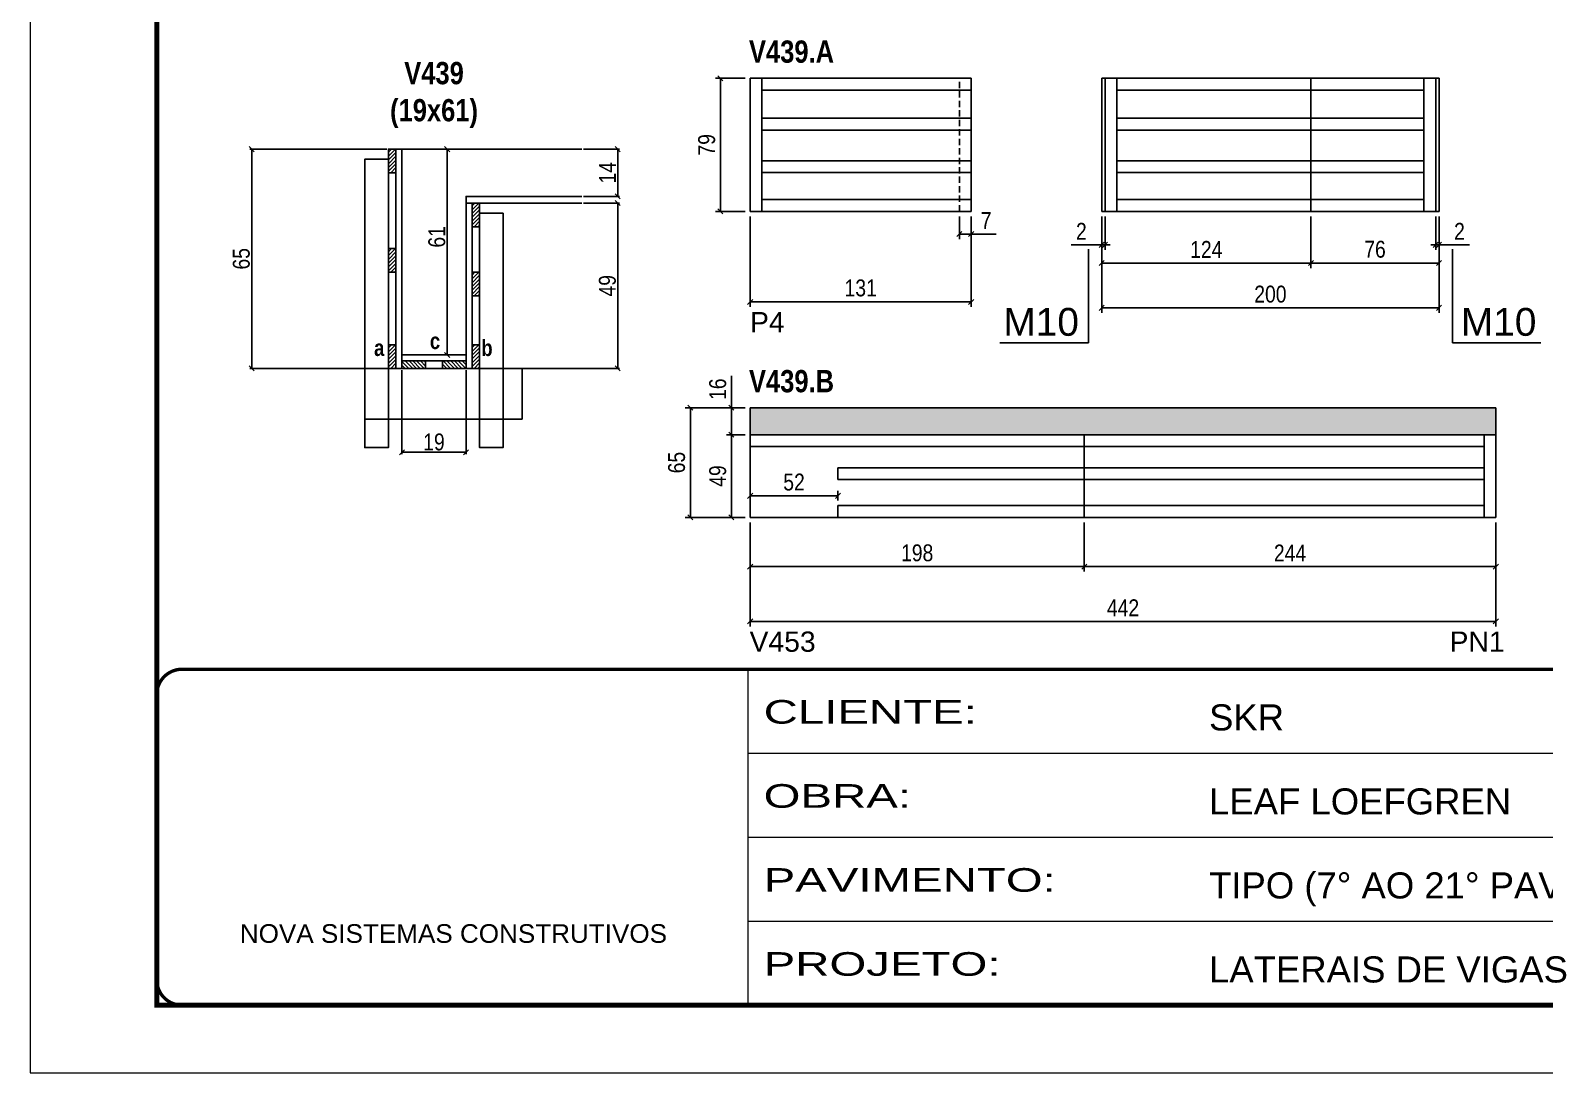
# Model space of a CAD drawing. Extents: x 3309 to 9563, y -2522 to 14608.
# Drawn here: x 4908 to 5806, y 10112 to 10730 of the extents above; entities that cross this region are included whole.
import ezdxf

# ---------------------------------------------------------------- set-up
doc = ezdxf.new("R2010")
doc.units = 0
for name, pattern in [('CONTINUO', [0]), ('DASHED', [0.75, 0.5, -0.25]), ('HIDDEN', [0.375, 0.25, -0.125])]:
    doc.linetypes.add(name, pattern=pattern)
for name, color, linetype in [('5', 5, 'Continuous'), ('COTA', 241, 'Continuous'), ('detalhes', 4, 'Continuous'), ('NOMENCLATURA', 7, 'Continuous'), ('Painéis', 200, 'Continuous'), ('SARR_2.2x7', 40, 'Continuous'), ('SARR_3.5x7', 81, 'Continuous')]:
    doc.layers.add(name, color=color, linetype=linetype)
for name, color, linetype, lineweight in [('CONCRETO', 251, 'Continuous', 25), ('Folhas', 255, 'Continuous', 9), ('SARRAFO DE PRESSAO', 251, 'DASHED', 9)]:
    doc.layers.add(name, color=color, linetype=linetype, lineweight=lineweight)
doc.styles.add('ARIAL', font='arial.ttf')
doc.styles.add('COTA TECNICA', font='techl___.ttf', dxfattribs={"height": 10})
doc.styles.add('COTA TECNICA 2X', font='techl___.ttf', dxfattribs={"height": 10})
doc.styles.get("Standard").update_dxf_attribs({"font": 'arial.ttf'})
doc.styles.add('TECNICA', font='techb___.ttf', dxfattribs={"height": 10})
doc.styles.add('Tecnologia', font='')
doc.styles.get('Tecnologia').set_extended_font_data('Forgotten Futurist')
doc.dimstyles.new('PAINEL', dxfattribs={"dimtxt": 10, "dimasz": 3, "dimexe": 3, "dimexo": 3, "dimgap": 3, "dimtad": 1, "dimdec": 1, "dimzin": 12, "dimdsep": 46, "dimtxsty": 'COTA TECNICA', "dimblk1": 'OBLIQUE', "dimblk2": 'OBLIQUE', "dimsah": 1, "dimcen": 0.9, "dimclrd": 4, "dimclre": 4, "dimclrt": 240, "dimadec": 1, "dimazin": 3, "dimtfac": 1, "dimtdec": 1, "dimtmove": 0, "dimatfit": 3, "dimfxl": 1, "dimtolj": 1, "dimtzin": 12, "dimarcsym": 0})
doc.dimstyles.new('SECAO', dxfattribs={"dimscale": 0.333333, "dimtxt": 5, "dimasz": 9, "dimexe": 3, "dimexo": 3, "dimgap": 3, "dimtad": 1, "dimdec": 1, "dimlfac": 0.5, "dimzin": 12, "dimdsep": 46, "dimtxsty": 'COTA TECNICA 2X', "dimblk1": 'OBLIQUE', "dimblk2": 'OBLIQUE', "dimsah": 1, "dimcen": 0.9, "dimclrd": 4, "dimclre": 4, "dimclrt": 240, "dimadec": 1, "dimazin": 3, "dimtfac": 1, "dimtdec": 1, "dimtmove": 0, "dimatfit": 3, "dimfxl": 1, "dimtolj": 1, "dimtzin": 12, "dimarcsym": 0})
pattern_1 = [(135, (38363.6903, -112982.4359), (-1.122532015, -1.122532015), [])]
pattern_2 = [(45, (-118392.018, -22691.8048), (-1.122532015, 1.122532015), [])]

# ---------------------------------------------------------------- blocks, each defined once
blk = doc.blocks.new('9999999999')
at = {"color": 30, "linetype": 'CONTINUO'}
for p, q in [((98564.56, 34230.21), (98564.56, 34429.45)), ((98564.56, 34379.64), (99583.98, 34379.64)), ((98564.56, 34329.83), (99487.98, 34329.83)), ((98564.56, 34280.02), (99487.98, 34280.02))]:
    blk.add_line(p, q, dxfattribs=at)
at = {"color": 30, "linetype": 'CONTINUO', "const_width": 2}
blk.add_lwpolyline([(99583.98, 34230.21), (99583.98, 34414.45, 0.414214), (99568.98, 34429.45), (98228.98, 34429.45, 0.414214), (98213.98, 34414.45), (98213.98, 34245.21, 0.414214), (98228.98, 34230.21), (99583.98, 34230.21)], format="xyb", dxfattribs=at)
at = {"layer": 'Folhas'}
blk.add_lwpolyline([(98138.98, 34190.21), (99623.98, 34190.21), (99623.98, 35240.21), (98138.98, 35240.21)], close=True, dxfattribs=at)
at = {"layer": 'Folhas', "color": 30, "const_width": 3}
blk.add_lwpolyline([(98213.98, 34230.21), (99583.98, 34230.21), (99583.98, 35200.21), (98213.98, 35200.21)], close=True, dxfattribs=at)
at = {"color": 7, "linetype": 'Continuous', "ltscale": 5, "style": 'ARIAL'}
for s, height, p in [('SKR', 15.483, (98837.68, 34393.13)), ('LEAF LOEFGREN', 15.4829, (98837.68, 34343.32)), ('TIPO (7° AO 21° PAVIMENTO)', 15.4829, (98837.68, 34293.51)), ('NOVA SISTEMAS CONSTRUTIVOS', 11.0592, (98263.19, 34267.21)), ('LATERAIS DE VIGAS', 15.4829, (98837.68, 34243.7))]:
    blk.add_text(s, height=height, dxfattribs=at).set_placement(p)
at = {"layer": 'Folhas', "color": 7, "style": 'Tecnologia', "width": 1.5}
for s, p in [('CLIENTE:', (98573.65, 34397.17)), ('OBRA:', (98573.65, 34347.31)), ('PAVIMENTO:', (98573.65, 34297.5)), ('PROJETO:', (98573.65, 34247.69))]:
    blk.add_text(s, height=14, dxfattribs=at).set_placement(p)
blk = doc.blocks.new('_Oblique')
at = {"color": 0, "linetype": 'ByBlock', "lineweight": -2}
blk.add_line((-0.5, -0.5), (0.5, 0.5), dxfattribs=at)
blk = doc.blocks.new('*D1617')
at = {"layer": 'COTA', "color": 4, "lineweight": -2, "transparency": 16777216}
for p, q in [((5128.15, 10528.73), (5128.15, 10478.98)), ((5166.15, 10528.73), (5166.15, 10478.98)), ((5166.15, 10479.98), (5128.15, 10479.98))]:
    blk.add_line(p, q, dxfattribs=at)
at = {"layer": 'Defpoints', "color": 0, "transparency": 16777216}
for p in [(5128.15, 10529.73), (5166.15, 10529.73), (5128.15, 10479.98)]:
    blk.add_point(p, dxfattribs=at)
at = {"layer": 'COTA', "color": 4, "lineweight": -2, "transparency": 16777216, "xscale": 3, "yscale": 3, "zscale": 3, "rotation": 180}
blk.add_blockref('_Oblique', (5128.15, 10479.98), dxfattribs=at)
at = {"layer": 'COTA', "color": 4, "lineweight": -2, "transparency": 16777216, "xscale": 3, "yscale": 3, "zscale": 3}
blk.add_blockref('_Oblique', (5166.15, 10479.98), dxfattribs=at)
at = {"layer": 'COTA', "color": 240, "transparency": 16777216, "insert": (5147.15, 10486.07), "char_height": 10, "attachment_point": 5, "style": 'COTA TECNICA 2X'}
blk.add_mtext('\\A1;19', dxfattribs=at)
blk = doc.blocks.new('*D1613')
at = {"layer": 'COTA', "color": 4, "lineweight": -2, "transparency": 16777216}
for p, q in [((5119.15, 10659.73), (5038.1, 10659.73)), ((5039.1, 10659.73), (5039.1, 10529.73)), ((5119.15, 10529.73), (5038.1, 10529.73))]:
    blk.add_line(p, q, dxfattribs=at)
at = {"layer": 'Defpoints', "color": 0, "transparency": 16777216}
for p in [(5120.15, 10659.73, 0), (5039.1, 10529.73), (5120.15, 10529.73, 0)]:
    blk.add_point(p, dxfattribs=at)
at = {"layer": 'COTA', "color": 4, "lineweight": -2, "transparency": 16777216, "xscale": 3, "yscale": 3, "zscale": 3}
for p, rotation in [((5039.1, 10659.73), 90), ((5039.1, 10529.73), 270)]:
    blk.add_blockref('_Oblique', p, dxfattribs=dict(at, rotation=rotation))
at = {"layer": 'COTA', "color": 240, "transparency": 16777216, "insert": (5032.99, 10594.73), "char_height": 10, "attachment_point": 5, "rotation": 90, "style": 'COTA TECNICA 2X'}
blk.add_mtext('\\A1;65', dxfattribs=at)
blk = doc.blocks.new('*D1614')
at = {"layer": 'COTA', "color": 4, "lineweight": -2, "transparency": 16777216}
for p, q in [((5235.85, 10627.73), (5257.07, 10627.73)), ((5256.07, 10627.73), (5256.07, 10529.73)), ((5175.15, 10529.73), (5257.07, 10529.73))]:
    blk.add_line(p, q, dxfattribs=at)
at = {"layer": 'Defpoints', "color": 0, "transparency": 16777216}
for p in [(5234.85, 10627.73), (5174.15, 10529.73, 0), (5256.07, 10529.73)]:
    blk.add_point(p, dxfattribs=at)
at = {"layer": 'COTA', "color": 4, "lineweight": -2, "transparency": 16777216, "xscale": 3, "yscale": 3, "zscale": 3}
for p, rotation in [((5256.07, 10627.73), 90), ((5256.07, 10529.73), 270)]:
    blk.add_blockref('_Oblique', p, dxfattribs=dict(at, rotation=rotation))
at = {"layer": 'COTA', "color": 240, "transparency": 16777216, "insert": (5249.97, 10578.73), "char_height": 10, "attachment_point": 5, "rotation": 90, "style": 'COTA TECNICA 2X'}
blk.add_mtext('\\A1;49', dxfattribs=at)
blk = doc.blocks.new('*D1615')
at = {"layer": 'COTA', "color": 4, "lineweight": -2, "transparency": 16777216}
for p, q in [((5165.15, 10659.73), (5153.98, 10659.73)), ((5154.98, 10537.73), (5154.98, 10659.73)), ((5165.15, 10537.73), (5153.98, 10537.73))]:
    blk.add_line(p, q, dxfattribs=at)
at = {"layer": 'Defpoints', "color": 0, "transparency": 16777216}
for p in [(5154.98, 10659.73), (5166.15, 10659.73), (5166.15, 10537.73)]:
    blk.add_point(p, dxfattribs=at)
at = {"layer": 'COTA', "color": 4, "lineweight": -2, "transparency": 16777216, "xscale": 3, "yscale": 3, "zscale": 3}
for p, rotation in [((5154.98, 10659.73), 90), ((5154.98, 10537.73), 270)]:
    blk.add_blockref('_Oblique', p, dxfattribs=dict(at, rotation=rotation))
at = {"layer": 'COTA', "color": 240, "transparency": 16777216, "insert": (5148.87, 10607.73), "char_height": 10, "attachment_point": 5, "rotation": 90, "style": 'COTA TECNICA 2X'}
blk.add_mtext('\\A1;61', dxfattribs=at)
blk = doc.blocks.new('*D1616')
at = {"layer": 'COTA', "color": 4, "lineweight": -2, "transparency": 16777216}
for p, q in [((5235.85, 10659.73), (5257.07, 10659.73)), ((5256.07, 10631.73), (5256.07, 10659.73)), ((5235.85, 10631.73), (5257.07, 10631.73))]:
    blk.add_line(p, q, dxfattribs=at)
at = {"layer": 'Defpoints', "color": 0, "transparency": 16777216}
for p in [(5234.85, 10659.73), (5256.07, 10659.73), (5234.85, 10631.73)]:
    blk.add_point(p, dxfattribs=at)
at = {"layer": 'COTA', "color": 4, "lineweight": -2, "transparency": 16777216, "xscale": 3, "yscale": 3, "zscale": 3}
for p, rotation in [((5256.07, 10659.73), 90), ((5256.07, 10631.73), 270)]:
    blk.add_blockref('_Oblique', p, dxfattribs=dict(at, rotation=rotation))
at = {"layer": 'COTA', "color": 240, "transparency": 16777216, "insert": (5250, 10645.73), "char_height": 10, "attachment_point": 5, "rotation": 90, "style": 'COTA TECNICA 2X'}
blk.add_mtext('\\A1;14', dxfattribs=at)
blk = doc.blocks.new('*D1622')
at = {"layer": 'COTA', "color": 4, "lineweight": -2, "transparency": 16777216}
for p, q in [((5334.57, 10619.8), (5334.57, 10566.17)), ((5465.57, 10619.8), (5465.57, 10566.17)), ((5465.57, 10569.17), (5334.57, 10569.17))]:
    blk.add_line(p, q, dxfattribs=at)
at = {"layer": 'Defpoints', "color": 0, "transparency": 16777216}
for p in [(5334.57, 10622.8), (5465.57, 10622.8), (5334.57, 10569.17)]:
    blk.add_point(p, dxfattribs=at)
at = {"layer": 'COTA', "color": 4, "lineweight": -2, "transparency": 16777216, "xscale": 3, "yscale": 3, "zscale": 3, "rotation": 180}
blk.add_blockref('_Oblique', (5334.57, 10569.17), dxfattribs=at)
at = {"layer": 'COTA', "color": 4, "lineweight": -2, "transparency": 16777216, "xscale": 3, "yscale": 3, "zscale": 3}
blk.add_blockref('_Oblique', (5465.57, 10569.17), dxfattribs=at)
at = {"layer": 'COTA', "color": 240, "transparency": 16777216, "insert": (5400.07, 10577.39), "char_height": 10, "attachment_point": 5, "style": 'COTA TECNICA'}
blk.add_mtext('\\A1;131', dxfattribs=at)
blk = doc.blocks.new('*D1623')
at = {"layer": 'COTA', "color": 4, "lineweight": -2, "transparency": 16777216}
for p, q in [((5331.57, 10701.8), (5313.94, 10701.8)), ((5316.94, 10701.8), (5316.94, 10622.8)), ((5331.57, 10622.8), (5313.94, 10622.8))]:
    blk.add_line(p, q, dxfattribs=at)
at = {"layer": 'Defpoints', "color": 0, "transparency": 16777216}
for p in [(5334.57, 10701.8), (5316.94, 10622.8), (5334.57, 10622.8)]:
    blk.add_point(p, dxfattribs=at)
at = {"layer": 'COTA', "color": 4, "lineweight": -2, "transparency": 16777216, "xscale": 3, "yscale": 3, "zscale": 3}
for p, rotation in [((5316.94, 10701.8), 90), ((5316.94, 10622.8), 270)]:
    blk.add_blockref('_Oblique', p, dxfattribs=dict(at, rotation=rotation))
at = {"layer": 'COTA', "color": 240, "transparency": 16777216, "insert": (5308.83, 10662.3), "char_height": 10, "attachment_point": 5, "rotation": 90, "style": 'COTA TECNICA'}
blk.add_mtext('\\A1;79', dxfattribs=at)
blk = doc.blocks.new('*D1627')
at = {"layer": 'COTA', "color": 4, "lineweight": -2, "transparency": 16777216}
for p, q in [((5458.57, 10619.8), (5458.57, 10606.38)), ((5465.57, 10619.8), (5465.57, 10606.38)), ((5458.57, 10609.38), (5465.57, 10609.38)), ((5465.57, 10609.38), (5480.31, 10609.38))]:
    blk.add_line(p, q, dxfattribs=at)
at = {"layer": 'Defpoints', "color": 0, "transparency": 16777216}
for p in [(5458.57, 10622.8), (5465.57, 10622.8), (5465.57, 10609.38)]:
    blk.add_point(p, dxfattribs=at)
at = {"layer": 'COTA', "color": 4, "lineweight": -2, "transparency": 16777216, "xscale": 3, "yscale": 3, "zscale": 3, "rotation": 180}
blk.add_blockref('_Oblique', (5458.57, 10609.38), dxfattribs=at)
at = {"layer": 'COTA', "color": 4, "lineweight": -2, "transparency": 16777216, "xscale": 3, "yscale": 3, "zscale": 3}
blk.add_blockref('_Oblique', (5465.57, 10609.38), dxfattribs=at)
at = {"layer": 'COTA', "color": 240, "transparency": 16777216, "insert": (5474.44, 10617.45), "char_height": 10, "attachment_point": 5, "style": 'COTA TECNICA'}
blk.add_mtext('\\A1;7', dxfattribs=at)
blk = doc.blocks.new('*D1628')
at = {"layer": 'COTA', "color": 4, "lineweight": -2, "transparency": 16777216}
for p, q in [((5542.93, 10619.8), (5542.93, 10562.63)), ((5742.93, 10619.8), (5742.93, 10562.63)), ((5742.93, 10565.63), (5542.93, 10565.63))]:
    blk.add_line(p, q, dxfattribs=at)
at = {"layer": 'Defpoints', "color": 0, "transparency": 16777216}
for p in [(5542.93, 10622.8), (5742.93, 10622.8), (5542.93, 10565.63)]:
    blk.add_point(p, dxfattribs=at)
at = {"layer": 'COTA', "color": 4, "lineweight": -2, "transparency": 16777216, "xscale": 3, "yscale": 3, "zscale": 3, "rotation": 180}
blk.add_blockref('_Oblique', (5542.93, 10565.63), dxfattribs=at)
at = {"layer": 'COTA', "color": 4, "lineweight": -2, "transparency": 16777216, "xscale": 3, "yscale": 3, "zscale": 3}
blk.add_blockref('_Oblique', (5742.93, 10565.63), dxfattribs=at)
at = {"layer": 'COTA', "color": 240, "transparency": 16777216, "insert": (5642.93, 10573.73), "char_height": 10, "attachment_point": 5, "style": 'COTA TECNICA'}
blk.add_mtext('\\A1;200', dxfattribs=at)
blk = doc.blocks.new('*D1620')
at = {"layer": 'COTA', "color": 4, "lineweight": -2, "transparency": 16777216}
for p, q in [((5542.93, 10619.8), (5542.93, 10589.22)), ((5666.93, 10619.8), (5666.93, 10589.22)), ((5542.93, 10592.22), (5666.93, 10592.22))]:
    blk.add_line(p, q, dxfattribs=at)
at = {"layer": 'Defpoints', "color": 0, "transparency": 16777216}
for p in [(5542.93, 10622.8), (5666.93, 10622.8), (5666.93, 10592.22)]:
    blk.add_point(p, dxfattribs=at)
at = {"layer": 'COTA', "color": 4, "lineweight": -2, "transparency": 16777216, "xscale": 3, "yscale": 3, "zscale": 3, "rotation": 180}
blk.add_blockref('_Oblique', (5542.93, 10592.22), dxfattribs=at)
at = {"layer": 'COTA', "color": 4, "lineweight": -2, "transparency": 16777216, "xscale": 3, "yscale": 3, "zscale": 3}
blk.add_blockref('_Oblique', (5666.93, 10592.22), dxfattribs=at)
at = {"layer": 'COTA', "color": 240, "transparency": 16777216, "insert": (5604.93, 10600.29), "char_height": 10, "attachment_point": 5, "style": 'COTA TECNICA'}
blk.add_mtext('\\A1;124', dxfattribs=at)
blk = doc.blocks.new('*D1621')
at = {"layer": 'COTA', "color": 4, "lineweight": -2, "transparency": 16777216}
for p, q in [((5542.93, 10619.8), (5542.93, 10600.01)), ((5544.93, 10619.8), (5544.93, 10600.01)), ((5542.93, 10603.01), (5524.82, 10603.01)), ((5544.93, 10603.01), (5542.93, 10603.01)), ((5544.93, 10603.01), (5547.93, 10603.01))]:
    blk.add_line(p, q, dxfattribs=at)
at = {"layer": 'Defpoints', "color": 0, "transparency": 16777216}
for p in [(5542.93, 10622.8), (5544.93, 10622.8), (5542.93, 10603.01)]:
    blk.add_point(p, dxfattribs=at)
at = {"layer": 'COTA', "color": 4, "lineweight": -2, "transparency": 16777216, "xscale": 3, "yscale": 3, "zscale": 3}
blk.add_blockref('_Oblique', (5542.93, 10603.01), dxfattribs=at)
at = {"layer": 'COTA', "color": 4, "lineweight": -2, "transparency": 16777216, "xscale": 3, "yscale": 3, "zscale": 3, "rotation": 180}
blk.add_blockref('_Oblique', (5544.93, 10603.01), dxfattribs=at)
at = {"layer": 'COTA', "color": 240, "transparency": 16777216, "insert": (5530.88, 10611.01), "char_height": 10, "attachment_point": 5, "style": 'COTA TECNICA'}
blk.add_mtext('\\A1;2', dxfattribs=at)
blk = doc.blocks.new('*D1624')
at = {"layer": 'COTA', "color": 4, "lineweight": -2, "transparency": 16777216}
for p, q in [((5666.93, 10619.8), (5666.93, 10589.22)), ((5742.93, 10619.8), (5742.93, 10589.22)), ((5666.93, 10592.22), (5742.93, 10592.22))]:
    blk.add_line(p, q, dxfattribs=at)
at = {"layer": 'Defpoints', "color": 0, "transparency": 16777216}
for p in [(5666.93, 10622.8), (5742.93, 10622.8), (5742.93, 10592.22)]:
    blk.add_point(p, dxfattribs=at)
at = {"layer": 'COTA', "color": 4, "lineweight": -2, "transparency": 16777216, "xscale": 3, "yscale": 3, "zscale": 3, "rotation": 180}
blk.add_blockref('_Oblique', (5666.93, 10592.22), dxfattribs=at)
at = {"layer": 'COTA', "color": 4, "lineweight": -2, "transparency": 16777216, "xscale": 3, "yscale": 3, "zscale": 3}
blk.add_blockref('_Oblique', (5742.93, 10592.22), dxfattribs=at)
at = {"layer": 'COTA', "color": 240, "transparency": 16777216, "insert": (5704.93, 10600.32), "char_height": 10, "attachment_point": 5, "style": 'COTA TECNICA'}
blk.add_mtext('\\A1;76', dxfattribs=at)
blk = doc.blocks.new('*D1618')
at = {"layer": 'COTA', "color": 4, "lineweight": -2, "transparency": 16777216}
for p, q in [((5740.93, 10619.8), (5740.93, 10600.01)), ((5742.93, 10619.8), (5742.93, 10600.01)), ((5740.93, 10603.01), (5737.93, 10603.01)), ((5740.93, 10603.01), (5742.93, 10603.01)), ((5742.93, 10603.01), (5761.04, 10603.01))]:
    blk.add_line(p, q, dxfattribs=at)
at = {"layer": 'Defpoints', "color": 0, "transparency": 16777216}
for p in [(5740.93, 10622.8), (5742.93, 10622.8), (5742.93, 10603.01)]:
    blk.add_point(p, dxfattribs=at)
at = {"layer": 'COTA', "color": 4, "lineweight": -2, "transparency": 16777216, "xscale": 3, "yscale": 3, "zscale": 3}
blk.add_blockref('_Oblique', (5740.93, 10603.01), dxfattribs=at)
at = {"layer": 'COTA', "color": 4, "lineweight": -2, "transparency": 16777216, "xscale": 3, "yscale": 3, "zscale": 3, "rotation": 180}
blk.add_blockref('_Oblique', (5742.93, 10603.01), dxfattribs=at)
at = {"layer": 'COTA', "color": 240, "transparency": 16777216, "insert": (5754.99, 10611.01), "char_height": 10, "attachment_point": 5, "style": 'COTA TECNICA'}
blk.add_mtext('\\A1;2', dxfattribs=at)
blk = doc.blocks.new('*D1629')
at = {"layer": 'COTA', "color": 4, "lineweight": -2, "transparency": 16777216}
for p, q in [((5334.57, 10438.4), (5334.57, 10376.73)), ((5776.57, 10438.4), (5776.57, 10376.73)), ((5776.57, 10379.73), (5334.57, 10379.73))]:
    blk.add_line(p, q, dxfattribs=at)
at = {"layer": 'Defpoints', "color": 0, "transparency": 16777216}
for p in [(5334.57, 10441.4), (5776.57, 10441.4), (5334.57, 10379.73)]:
    blk.add_point(p, dxfattribs=at)
at = {"layer": 'COTA', "color": 4, "lineweight": -2, "transparency": 16777216, "xscale": 3, "yscale": 3, "zscale": 3, "rotation": 180}
blk.add_blockref('_Oblique', (5334.57, 10379.73), dxfattribs=at)
at = {"layer": 'COTA', "color": 4, "lineweight": -2, "transparency": 16777216, "xscale": 3, "yscale": 3, "zscale": 3}
blk.add_blockref('_Oblique', (5776.57, 10379.73), dxfattribs=at)
at = {"layer": 'COTA', "color": 240, "transparency": 16777216, "insert": (5555.57, 10387.81), "char_height": 10, "attachment_point": 5, "style": 'COTA TECNICA'}
blk.add_mtext('\\A1;442', dxfattribs=at)
blk = doc.blocks.new('*D1630')
at = {"layer": 'COTA', "color": 4, "lineweight": -2, "transparency": 16777216}
for p, q in [((5532.57, 10438.4), (5532.57, 10409.22)), ((5776.57, 10438.4), (5776.57, 10409.22)), ((5776.57, 10412.22), (5532.57, 10412.22))]:
    blk.add_line(p, q, dxfattribs=at)
at = {"layer": 'Defpoints', "color": 0, "transparency": 16777216}
for p in [(5532.57, 10441.4), (5776.57, 10441.4), (5532.57, 10412.22)]:
    blk.add_point(p, dxfattribs=at)
at = {"layer": 'COTA', "color": 4, "lineweight": -2, "transparency": 16777216, "xscale": 3, "yscale": 3, "zscale": 3, "rotation": 180}
blk.add_blockref('_Oblique', (5532.57, 10412.22), dxfattribs=at)
at = {"layer": 'COTA', "color": 4, "lineweight": -2, "transparency": 16777216, "xscale": 3, "yscale": 3, "zscale": 3}
blk.add_blockref('_Oblique', (5776.57, 10412.22), dxfattribs=at)
at = {"layer": 'COTA', "color": 240, "transparency": 16777216, "insert": (5654.57, 10420.29), "char_height": 10, "attachment_point": 5, "style": 'COTA TECNICA'}
blk.add_mtext('\\A1;244', dxfattribs=at)
blk = doc.blocks.new('*D1631')
at = {"layer": 'COTA', "color": 4, "lineweight": -2, "transparency": 16777216}
for p, q in [((5334.57, 10438.4), (5334.57, 10409.22)), ((5532.57, 10438.4), (5532.57, 10409.22)), ((5532.57, 10412.22), (5334.57, 10412.22))]:
    blk.add_line(p, q, dxfattribs=at)
at = {"layer": 'Defpoints', "color": 0, "transparency": 16777216}
for p in [(5334.57, 10441.4), (5532.57, 10441.4), (5334.57, 10412.22)]:
    blk.add_point(p, dxfattribs=at)
at = {"layer": 'COTA', "color": 4, "lineweight": -2, "transparency": 16777216, "xscale": 3, "yscale": 3, "zscale": 3, "rotation": 180}
blk.add_blockref('_Oblique', (5334.57, 10412.22), dxfattribs=at)
at = {"layer": 'COTA', "color": 4, "lineweight": -2, "transparency": 16777216, "xscale": 3, "yscale": 3, "zscale": 3}
blk.add_blockref('_Oblique', (5532.57, 10412.22), dxfattribs=at)
at = {"layer": 'COTA', "color": 240, "transparency": 16777216, "insert": (5433.57, 10420.32), "char_height": 10, "attachment_point": 5, "style": 'COTA TECNICA'}
blk.add_mtext('\\A1;198', dxfattribs=at)
blk = doc.blocks.new('*D1632')
at = {"layer": 'COTA', "color": 4, "lineweight": -2, "transparency": 16777216}
for p, q in [((5331.57, 10490.4), (5320.46, 10490.4)), ((5323.46, 10490.4), (5323.46, 10441.4)), ((5331.57, 10441.4), (5320.46, 10441.4))]:
    blk.add_line(p, q, dxfattribs=at)
at = {"layer": 'Defpoints', "color": 0, "transparency": 16777216}
for p in [(5334.57, 10490.4), (5323.46, 10441.4), (5334.57, 10441.4)]:
    blk.add_point(p, dxfattribs=at)
at = {"layer": 'COTA', "color": 4, "lineweight": -2, "transparency": 16777216, "xscale": 3, "yscale": 3, "zscale": 3}
for p, rotation in [((5323.46, 10490.4), 90), ((5323.46, 10441.4), 270)]:
    blk.add_blockref('_Oblique', p, dxfattribs=dict(at, rotation=rotation))
at = {"layer": 'COTA', "color": 240, "transparency": 16777216, "insert": (5315.36, 10465.9), "char_height": 10, "attachment_point": 5, "rotation": 90, "style": 'COTA TECNICA'}
blk.add_mtext('\\A1;49', dxfattribs=at)
blk = doc.blocks.new('*D1633')
at = {"layer": 'COTA', "color": 4, "lineweight": -2, "transparency": 16777216}
for p, q in [((5323.46, 10506.4), (5323.46, 10525.41)), ((5331.57, 10506.4), (5320.46, 10506.4)), ((5323.46, 10490.4), (5323.46, 10506.4)), ((5331.57, 10490.4), (5320.46, 10490.4))]:
    blk.add_line(p, q, dxfattribs=at)
at = {"layer": 'Defpoints', "color": 0, "transparency": 16777216}
for p in [(5323.46, 10506.4), (5334.57, 10506.4), (5334.57, 10490.4)]:
    blk.add_point(p, dxfattribs=at)
at = {"layer": 'COTA', "color": 4, "lineweight": -2, "transparency": 16777216, "xscale": 3, "yscale": 3, "zscale": 3}
for p, rotation in [((5323.46, 10506.4), 90), ((5323.46, 10490.4), 270)]:
    blk.add_blockref('_Oblique', p, dxfattribs=dict(at, rotation=rotation))
at = {"layer": 'COTA', "color": 240, "transparency": 16777216, "insert": (5315.36, 10517.41), "char_height": 10, "attachment_point": 5, "rotation": 90, "style": 'COTA TECNICA'}
blk.add_mtext('\\A1;16', dxfattribs=at)
blk = doc.blocks.new('*D1634')
at = {"layer": 'COTA', "color": 4, "lineweight": -2, "transparency": 16777216}
for p, q in [((5331.57, 10506.4), (5296.11, 10506.4)), ((5299.11, 10441.4), (5299.11, 10506.4)), ((5331.57, 10441.4), (5296.11, 10441.4))]:
    blk.add_line(p, q, dxfattribs=at)
at = {"layer": 'Defpoints', "color": 0, "transparency": 16777216}
for p in [(5299.11, 10506.4), (5334.57, 10506.4), (5334.57, 10441.4)]:
    blk.add_point(p, dxfattribs=at)
at = {"layer": 'COTA', "color": 4, "lineweight": -2, "transparency": 16777216, "xscale": 3, "yscale": 3, "zscale": 3}
for p, rotation in [((5299.11, 10506.4), 90), ((5299.11, 10441.4), 270)]:
    blk.add_blockref('_Oblique', p, dxfattribs=dict(at, rotation=rotation))
at = {"layer": 'COTA', "color": 240, "transparency": 16777216, "insert": (5291, 10473.9), "char_height": 10, "attachment_point": 5, "rotation": 90, "style": 'COTA TECNICA'}
blk.add_mtext('\\A1;65', dxfattribs=at)
blk = doc.blocks.new('*D1635')
at = {"layer": 'COTA', "color": 4, "lineweight": -2, "transparency": 16777216}
for p, q in [((5334.57, 10444.4), (5334.57, 10457.18)), ((5386.57, 10454.18), (5334.57, 10454.18)), ((5386.57, 10451.4), (5386.57, 10457.18))]:
    blk.add_line(p, q, dxfattribs=at)
at = {"layer": 'Defpoints', "color": 0, "transparency": 16777216}
for p in [(5334.57, 10454.18), (5334.57, 10441.4), (5386.57, 10448.4)]:
    blk.add_point(p, dxfattribs=at)
at = {"layer": 'COTA', "color": 4, "lineweight": -2, "transparency": 16777216, "xscale": 3, "yscale": 3, "zscale": 3, "rotation": 180}
blk.add_blockref('_Oblique', (5334.57, 10454.18), dxfattribs=at)
at = {"layer": 'COTA', "color": 4, "lineweight": -2, "transparency": 16777216, "xscale": 3, "yscale": 3, "zscale": 3}
blk.add_blockref('_Oblique', (5386.57, 10454.18), dxfattribs=at)
at = {"layer": 'COTA', "color": 240, "transparency": 16777216, "insert": (5360.57, 10462.29), "char_height": 10, "attachment_point": 5, "style": 'COTA TECNICA'}
blk.add_mtext('\\A1;52', dxfattribs=at)

msp = doc.modelspace()

# ---------------------------------------------------------------- hatches: boundary and pattern name
at = {"layer": 'COTA'}
h = msp.add_hatch(dxfattribs=at)
h.set_pattern_fill('AR-CONC', color=256, scale=0.03)
h.set_pattern_definition([(50, (-1610.3546, -363.2616), (5.46554, -0.4781726), [0.5715, -6.2865]), (355, (-1610.3546, -363.2616), (-1.0573026, 5.7317054), [0.4572, -5.0292175]), (100.451445, (-1609.899, -363.3014), (4.4082374, 5.2535326), [0.4857003, -5.3427073]), (46.1842, (-1610.3546, -361.7376), (8.1323712, -1.26127), [0.85725, -9.42975]), (96.63556, (-1609.677, -361.843), (7.122124, 7.4227837), [0.7285507, -8.014068]), (351.18415, (-1610.3546, -361.7376), (7.122124, 7.422784), [0.685799, -7.543792]), (21, (-1609.5926, -362.1186), (4.5484317, -3.067956), [0.5715, -6.2865]), (326, (-1609.5926, -362.1186), (1.8540609, 5.525639), [0.4572, -5.0292]), (71.451445, (-1609.2135, -362.374), (6.4024926, 2.457683), [0.4857003, -5.3426981]), (37.5, (-1610.3546, -363.2616), (0.0926581, 2.53665117), [0, -4.96824, 0, -5.1054, 0, -5.04825]), (7.5, (-1610.3546, -363.2616), (2.0045899, 3.00541724), [0, -2.91084, 0, -4.85394, 0, -1.92405]), (327.5, (-1612.0538, -363.2616), (4.06771786, -0.17186232), [0, -1.905, 0, -5.9436, 0, -7.8867]), (317.5, (-1612.8158, -363.2616), (4.4438754, 0.7627947), [0, -2.4765, 0, -3.94716, 0, -5.6007])])
h.paths.add_polyline_path([(5776.57, 10490.4), (5776.57, 10506.4), (5334.57, 10506.4), (5334.57, 10490.4)])
at = {"layer": 'SARR_2.2x7'}
h = msp.add_hatch(dxfattribs=at)
h.set_pattern_fill('ANSI31', color=256, scale=0.5)
h.set_pattern_definition([(45, (-118392.018, -22575.8048), (-1.122532015, 1.122532015), [])])
h.paths.add_polyline_path([(5120.15, 10645.73), (5124.55, 10645.73), (5124.55, 10659.73), (5120.15, 10659.73)])
h = msp.add_hatch(dxfattribs=at)
h.set_pattern_fill('ANSI31', color=256, scale=0.5)
h.set_pattern_definition([(45, (-118392.018, -22607.8048), (-1.122532015, 1.122532015), [])])
h.paths.add_polyline_path([(5174.15, 10613.73), (5169.75, 10613.73), (5169.75, 10627.73), (5174.15, 10627.73)])
h = msp.add_hatch(dxfattribs=at)
h.set_pattern_fill('ANSI31', color=256, scale=0.5)
h.set_pattern_definition([(45, (-118392.018, -22634.8048), (-1.122532015, 1.122532015), [])])
h.paths.add_polyline_path([(5120.15, 10586.73), (5124.55, 10586.73), (5124.55, 10600.73), (5120.15, 10600.73)])
h = msp.add_hatch(dxfattribs=at)
h.set_pattern_fill('ANSI31', color=256, scale=0.5)
h.set_pattern_definition([(45, (-118392.018, -22648.8048), (-1.122532015, 1.122532015), [])])
h.paths.add_polyline_path([(5174.15, 10572.73), (5169.75, 10572.73), (5169.75, 10586.73), (5174.15, 10586.73)])
h = msp.add_hatch(dxfattribs=at)
h.set_pattern_fill('ANSI31', color=256, scale=0.5)
h.set_pattern_definition(pattern_2)
h.paths.add_polyline_path([(5120.15, 10529.73), (5124.55, 10529.73), (5124.55, 10543.73), (5120.15, 10543.73)])
h = msp.add_hatch(dxfattribs=at)
h.set_pattern_fill('ANSI31', color=256, scale=0.5)
h.set_pattern_definition(pattern_2)
h.paths.add_polyline_path([(5174.15, 10529.73), (5169.75, 10529.73), (5169.75, 10543.73), (5174.15, 10543.73)])
h = msp.add_hatch(dxfattribs=at)
h.set_pattern_fill('ANSI31', color=256, scale=0.5, angle=90)
h.set_pattern_definition(pattern_1)
h.paths.add_polyline_path([(5142.15, 10529.73), (5142.15, 10534.13), (5128.15, 10534.13), (5128.15, 10529.73)])
h = msp.add_hatch(dxfattribs=at)
h.set_pattern_fill('ANSI31', color=256, scale=0.5, angle=90)
h.set_pattern_definition(pattern_1)
h.paths.add_polyline_path([(5152.15, 10534.13), (5152.15, 10529.73), (5166.15, 10529.73), (5166.15, 10534.13)])

# ---------------------------------------------------------------- linework, layer by layer
at = {"layer": 'CONCRETO', "linetype": 'Continuous'}
msp.add_line((5234.85, 10659.73), (5120.15, 10659.73), dxfattribs=at)
at = {"layer": 'COTA'}
for p, q in [((5334.57, 10490.4), (5334.57, 10506.4)), ((5334.57, 10506.4), (5776.57, 10506.4)), ((5776.57, 10506.4), (5776.57, 10490.4)), ((5386.57, 10470.84), (5386.57, 10463.84)), ((5386.57, 10448.4), (5386.57, 10441.4))]:
    msp.add_line(p, q, dxfattribs=at)
at = {"layer": 'NOMENCLATURA', "linetype": 'Continuous'}
for p, q in [((5535.02, 10544.87), (5535.02, 10600.5)), ((5750.84, 10544.87), (5750.84, 10600.5)), ((5482.61, 10544.87), (5535.02, 10544.87)), ((5803.25, 10544.87), (5750.84, 10544.87))]:
    msp.add_line(p, q, dxfattribs=at)
at = {"layer": 'Painéis', "linetype": 'ByBlock'}
for p, q in [((5465.57, 10701.8), (5334.57, 10701.8)), ((5334.57, 10701.8), (5334.57, 10622.8)), ((5465.57, 10622.8), (5465.57, 10701.8)), ((5742.93, 10701.8), (5542.93, 10701.8)), ((5542.93, 10701.8), (5542.93, 10622.8)), ((5544.93, 10701.8), (5544.93, 10622.8)), ((5666.93, 10701.8), (5666.93, 10622.8)), ((5740.93, 10622.8), (5740.93, 10701.8)), ((5742.93, 10622.8), (5742.93, 10701.8)), ((5334.57, 10622.8), (5465.57, 10622.8)), ((5542.93, 10622.8), (5742.93, 10622.8)), ((5334.57, 10441.4), (5334.57, 10490.4)), ((5334.57, 10490.4), (5776.57, 10490.4)), ((5532.57, 10490.4), (5532.57, 10441.4)), ((5776.57, 10490.4), (5776.57, 10441.4)), ((5776.57, 10441.4), (5334.57, 10441.4))]:
    msp.add_line(p, q, dxfattribs=at)
at = {"layer": 'Painéis', "linetype": 'Continuous'}
for points in [[(5124.55, 10529.73), (5124.55, 10659.73), (5128.15, 10659.73), (5128.15, 10529.73)], [(5169.75, 10529.73), (5169.75, 10627.73), (5166.15, 10627.73), (5166.15, 10529.73)], [(5166.15, 10537.73), (5128.15, 10537.73), (5128.15, 10534.13), (5166.15, 10534.13)]]:
    msp.add_lwpolyline(points, close=True, dxfattribs=at)
at = {"layer": 'Painéis', "linetype": 'Continuous', "elevation": 0}
msp.add_lwpolyline([(5234.85, 10627.73), (5166.15, 10627.73), (5166.15, 10631.73), (5234.85, 10631.73)], dxfattribs=at)
at = {"layer": 'SARR_2.2x7', "linetype": 'Continuous'}
for p, q in [((5341.57, 10622.8), (5341.57, 10701.8)), ((5551.93, 10622.8), (5551.93, 10701.8)), ((5733.93, 10622.8), (5733.93, 10701.8)), ((5341.57, 10694.8), (5465.57, 10694.8)), ((5551.93, 10694.8), (5733.93, 10694.8)), ((5341.57, 10678.06), (5465.57, 10678.06)), ((5551.93, 10678.06), (5733.93, 10678.06)), ((5341.57, 10671.06), (5465.57, 10671.06)), ((5551.93, 10671.06), (5733.93, 10671.06)), ((5341.57, 10652.79), (5465.57, 10652.79)), ((5551.93, 10652.79), (5733.93, 10652.79)), ((5341.57, 10645.79), (5465.57, 10645.79)), ((5551.93, 10645.79), (5733.93, 10645.79)), ((5341.57, 10629.8), (5465.57, 10629.8)), ((5551.93, 10629.8), (5733.93, 10629.8)), ((5769.57, 10441.4), (5769.57, 10490.4)), ((5532.57, 10483.4), (5334.57, 10483.4)), ((5769.57, 10483.4), (5532.57, 10483.4)), ((5532.57, 10470.84), (5386.57, 10470.84)), ((5769.57, 10470.84), (5532.57, 10470.84)), ((5532.57, 10463.84), (5386.57, 10463.84)), ((5769.57, 10463.84), (5532.57, 10463.84)), ((5532.57, 10448.4), (5386.57, 10448.4)), ((5769.57, 10448.4), (5532.57, 10448.4))]:
    msp.add_line(p, q, dxfattribs=at)
at = {"layer": 'SARR_2.2x7', "linetype": 'HIDDEN', "ltscale": 15}
msp.add_line((5458.57, 10622.8), (5458.57, 10701.8), dxfattribs=at)
at = {"layer": 'SARR_2.2x7'}
for points in [[(5124.55, 10659.73), (5124.55, 10645.73), (5120.15, 10645.73), (5120.15, 10659.73)], [(5169.75, 10627.73), (5169.75, 10613.73), (5174.15, 10613.73), (5174.15, 10627.73)], [(5124.55, 10600.73), (5124.55, 10586.73), (5120.15, 10586.73), (5120.15, 10600.73)], [(5169.75, 10586.73), (5169.75, 10572.73), (5174.15, 10572.73), (5174.15, 10586.73)], [(5124.55, 10543.73), (5124.55, 10529.73), (5120.15, 10529.73), (5120.15, 10543.73)], [(5169.75, 10543.73), (5169.75, 10529.73), (5174.15, 10529.73), (5174.15, 10543.73)], [(5128.15, 10534.13), (5142.15, 10534.13), (5142.15, 10529.73), (5128.15, 10529.73)], [(5166.15, 10534.13), (5152.15, 10534.13), (5152.15, 10529.73), (5166.15, 10529.73)]]:
    msp.add_lwpolyline(points, close=True, dxfattribs=at)
at = {"layer": 'SARR_3.5x7'}
for points in [[(5120.15, 10653.73), (5106.15, 10653.73), (5106.15, 10482.76), (5120.15, 10482.76)], [(5174.15, 10621.73), (5188.15, 10621.73), (5188.15, 10482.76), (5174.15, 10482.76)], [(5106.15, 10529.73), (5199.34, 10529.73), (5199.34, 10499.64), (5106.15, 10499.64)]]:
    msp.add_lwpolyline(points, close=True, dxfattribs=at)

# ---------------------------------------------------------------- block references
at = {"layer": 'SARRAFO DE PRESSAO', "color": 6, "linetype": 'ByBlock'}
msp.add_blockref('9999999999', (-93231.11, -24078.07), dxfattribs=at)

# ---------------------------------------------------------------- texts
at = {"layer": '5', "linetype": 'Continuous'}
for s, rotation, p in [('P4', 359.99996, (5334.51, 10551.16)), ('V453', 0.00004, (5334.23, 10361.72)), ('PN1', 0.00004, (5749.13, 10361.72))]:
    msp.add_text(s, height=12, rotation=rotation, dxfattribs=at).set_placement(p)
at = {"layer": 'detalhes', "style": 'TECNICA'}
for s, p in [('c', (5144.7, 10541.21)), ('a', (5111.63, 10537.1)), ('b', (5175.19, 10537.08))]:
    msp.add_text(s, height=9.6, dxfattribs=at).set_placement(p)
at = {"layer": 'NOMENCLATURA', "style": 'TECNICA'}
for s, p in [('V439.A', (5333.86, 10710.98)), ('V439.B', (5333.86, 10515.58))]:
    msp.add_text(s, height=13.2, dxfattribs=at).set_placement(p)
at = {"layer": 'NOMENCLATURA', "linetype": 'Continuous'}
for p in [(5484.62, 10549.07), (5755.79, 10549.07)]:
    msp.add_text('M10', height=16.5, dxfattribs=at).set_placement(p)
at = {"layer": 'NOMENCLATURA', "insert": (5147.18, 10711.43), "char_height": 13.2, "attachment_point": 2, "style": 'TECNICA'}
msp.add_mtext_dynamic_manual_height_columns('V439\\P(19x61)', width=300.2766, gutter_width=1, heights=[0], dxfattribs=at)

# ---------------------------------------------------------------- dimensions: what is measured, and where the dimension line sits
at = {"layer": 'COTA'}
for base, p1, p2, angle, dimstyle, picture, middle in [((5316.94, 10622.8), (5334.57, 10701.8), (5334.57, 10622.8), 90, 'PAINEL', '*D1623', (5308.83, 10662.3)), ((5039.1, 10529.73, 0), (5120.15, 10659.73), (5120.15, 10529.73), 90, 'SECAO', '*D1613', (5032.99, 10594.73, 0)), ((5256.07, 10659.73), (5234.85, 10631.73), (5234.85, 10659.73), 90, 'SECAO', '*D1616', (5250, 10645.73)), ((5256.07, 10529.73, 0), (5234.85, 10627.73), (5174.15, 10529.73), 90, 'SECAO', '*D1614', (5249.97, 10578.73, 0)), ((5334.57, 10569.17), (5465.57, 10622.8), (5334.57, 10622.8), 180, 'PAINEL', '*D1622', (5400.07, 10577.39)), ((5542.93, 10565.63), (5742.93, 10622.8), (5542.93, 10622.8), 180, 'PAINEL', '*D1628', (5642.93, 10573.73)), ((5742.93, 10603.01), (5740.93, 10622.8), (5742.93, 10622.8), 180, 'PAINEL', '*D1618', (5754.99, 10611.01)), ((5323.46, 10506.4), (5334.57, 10490.4), (5334.57, 10506.4), 90, 'PAINEL', '*D1633', (5315.36, 10517.41)), ((5299.11, 10506.4), (5334.57, 10441.4), (5334.57, 10506.4), 90, 'PAINEL', '*D1634', (5291, 10473.9)), ((5323.46, 10441.4), (5334.57, 10490.4), (5334.57, 10441.4), 90, 'PAINEL', '*D1632', (5315.36, 10465.9)), ((5532.57, 10412.22), (5776.57, 10441.4), (5532.57, 10441.4), 180, 'PAINEL', '*D1630', (5654.57, 10420.29))]:
    dim = msp.add_linear_dim(base=base, p1=p1, p2=p2, angle=angle, dimstyle=dimstyle, dxfattribs=at)
    dim.commit()
    dim.dimension.update_dxf_attribs({"geometry": picture, "text_midpoint": middle})
for base, p1, p2, angle, picture, middle in [((5154.98, 10659.73), (5166.15, 10537.73), (5166.15, 10659.73), 90, '*D1615', (5154.98, 10607.73)), ((5128.15, 10479.98), (5166.15, 10529.73), (5128.15, 10529.73), 180, '*D1617', (5147.15, 10479.98))]:
    dim = msp.add_linear_dim(base=base, p1=p1, p2=p2, angle=angle, dimstyle='SECAO', dxfattribs=at)
    dim.commit()
    dim.dimension.update_dxf_attribs({"geometry": picture, "text_midpoint": middle, "dimtype": 160})
for base, p1, p2, picture, middle in [((5465.57, 10609.38), (5458.57, 10622.8), (5465.57, 10622.8), '*D1627', (5474.44, 10617.45)), ((5542.93, 10603.01), (5544.93, 10622.8), (5542.93, 10622.8), '*D1621', (5530.88, 10611.01)), ((5666.93, 10592.22), (5542.93, 10622.8), (5666.93, 10622.8), '*D1620', (5604.93, 10600.29)), ((5742.93, 10592.22), (5666.93, 10622.8), (5742.93, 10622.8), '*D1624', (5704.93, 10600.32)), ((5334.57, 10454.18), (5386.57, 10448.4), (5334.57, 10441.4), '*D1635', (5360.57, 10462.29)), ((5334.57, 10379.73), (5776.57, 10441.4), (5334.57, 10441.4), '*D1629', (5555.57, 10387.81))]:
    dim = msp.add_linear_dim(base=base, p1=p1, p2=p2, dimstyle='PAINEL', dxfattribs=at)
    dim.commit()
    dim.dimension.update_dxf_attribs({"geometry": picture, "text_midpoint": middle})
dim = msp.add_linear_dim(base=(5334.57, 10412.22), p1=(5532.57, 10441.4), p2=(5334.57, 10441.4), angle=180, dimstyle='PAINEL', override={"dimtmove": 1}, dxfattribs=at)
dim.commit()
dim.dimension.update_dxf_attribs({"geometry": '*D1631', "text_midpoint": (5433.57, 10420.32)})

doc.saveas('drawing.dxf')
